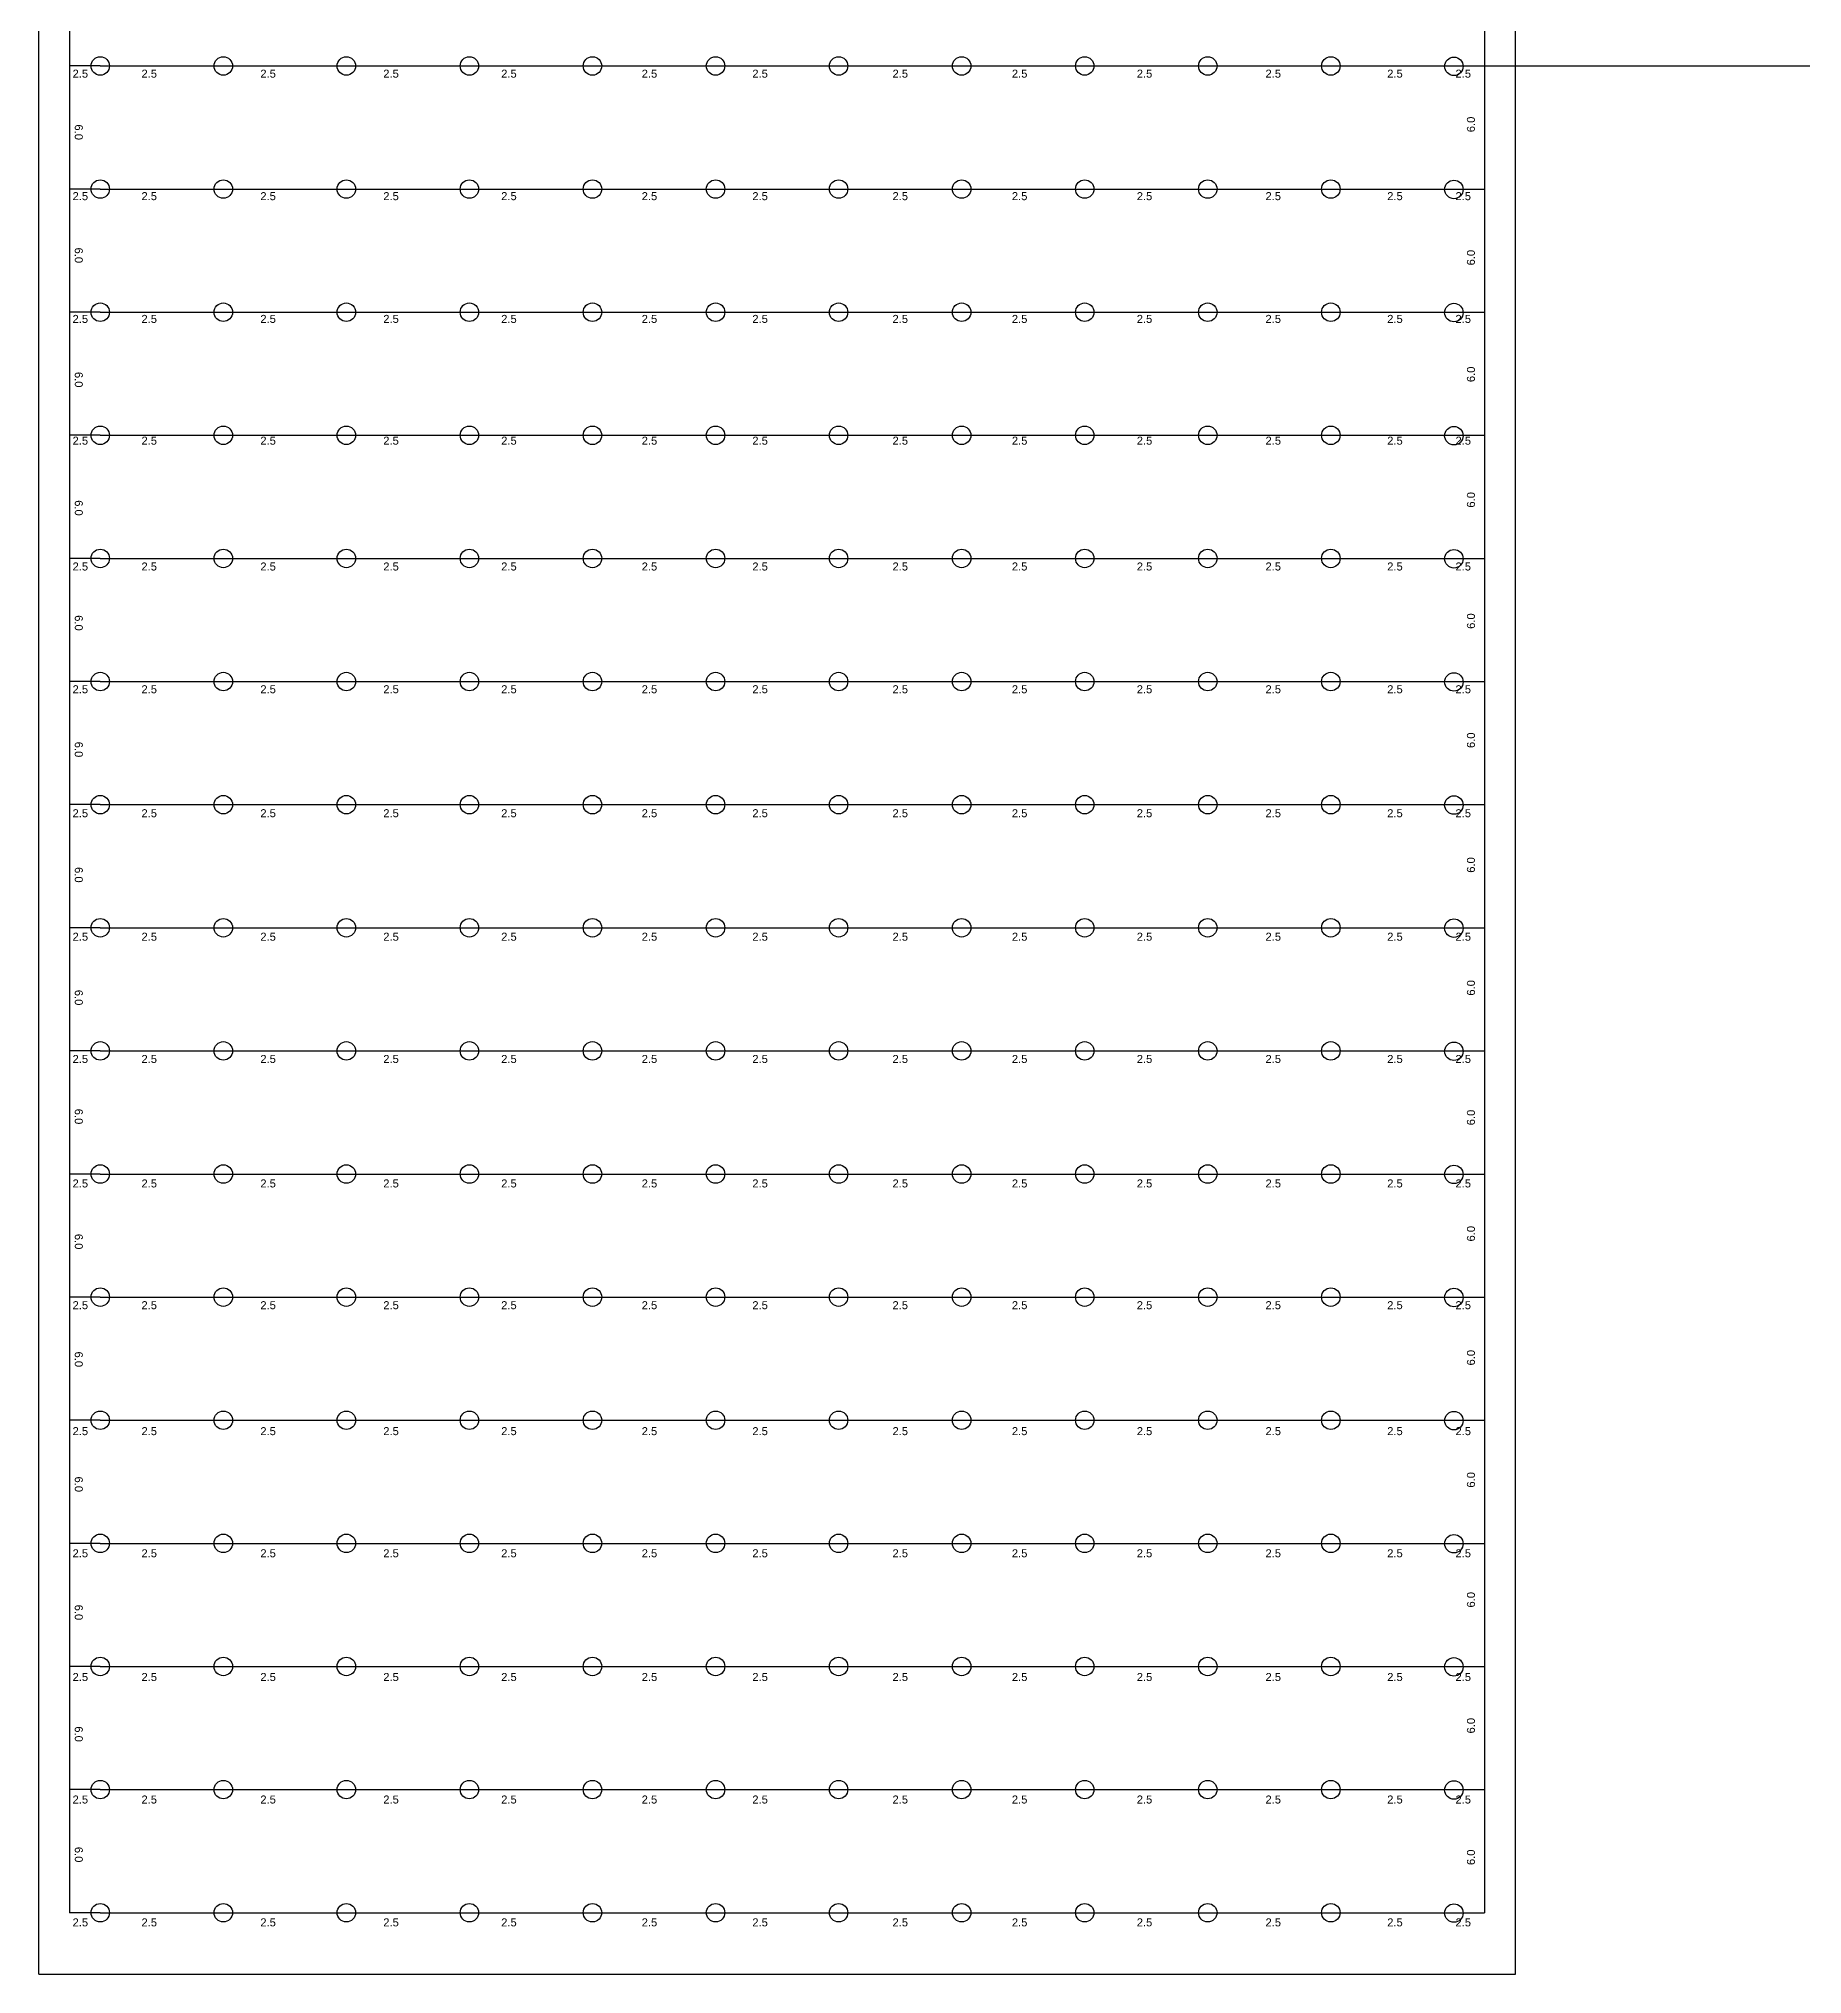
# Model space of a CAD drawing. Header units: millimetres. Extents: x 2040 to 3186, y 1716 to 2026.
# Drawn here: x 2039.5 to 2182.8, y 1716.3 to 1873.5 of the extents above; entities that cross this region are included whole.
import ezdxf

# ---------------------------------------------------------------- set-up
doc = ezdxf.new("R2010")
doc.units = ezdxf.units.MM
for name, color, linetype in [('03 Sprinkler Heads – Rociadores', 7, 'Continuous'), ('Alimentadores', 10, 'Continuous'), ('BODEGA', 2, 'Continuous'), ('Diámetros', 162, 'Continuous'), ('Ramales', 130, 'Continuous'), ('Rociadores', 80, 'Continuous')]:
    doc.layers.add(name, color=color, linetype=linetype)
doc.styles.get("Standard").update_dxf_attribs({"font": 'arial.ttf'})

# ---------------------------------------------------------------- blocks, each defined once
blk = doc.blocks.new('*U4')
blk.add_line((0, 0), (0, 0, -1))
blk = doc.blocks.new('*U5')
at = {"layer": 'Rociadores', "color": 0, "linetype": 'ByBlock', "lineweight": -2, "transparency": 16777216}
for p in [(0, -150), (0, -160), (0, -170), (0, -180), (0, -190), (0, -200), (0, -210), (0, -220), (0, -230), (0, -240), (0, -250), (0, -260), (0, -270), (0, -280), (0, -290), (0, -300)]:
    blk.add_blockref('*U4', p, dxfattribs=at)
blk = doc.blocks.new('*U6')
blk.add_line((0, 0), (0, 0, -1))
blk = doc.blocks.new('*U7')
at = {"layer": 'Rociadores', "color": 0, "linetype": 'ByBlock', "lineweight": -2, "transparency": 16777216}
for p in [(0, -150), (0, -160), (0, -170), (0, -180), (0, -190), (0, -200), (0, -210), (0, -220), (0, -230), (0, -240), (0, -250), (0, -260), (0, -270), (0, -280), (0, -290)]:
    blk.add_blockref('*U6', p, dxfattribs=at)
blk = doc.blocks.new('Rociadores Cerrados')
at = {"layer": '03 Sprinkler Heads – Rociadores', "color": 1}
blk.add_circle((0, 0), 6.36, dxfattribs=at)

msp = doc.modelspace()

# ---------------------------------------------------------------- linework, layer by layer
at = {"layer": 'Alimentadores'}
for p, q in [((2042.01, 1881.29, -1), (2042.01, 1871.29, -1)), ((2157.01, 1881.29, -1), (2157.01, 1871.29, -1)), ((2042.01, 1871.29, -1), (2042.01, 1861.29, -1)), ((2157.01, 1871.29, -1), (2157.01, 1871.29, -51)), ((2157.01, 1871.29, -51), (3157.01, 1871.29, -51)), ((2157.01, 1871.29, -1), (2157.01, 1861.29, -1)), ((2042.01, 1861.29, -1), (2042.01, 1851.29, -1)), ((2157.01, 1861.29, -1), (2157.01, 1851.29, -1)), ((2042.01, 1851.29, -1), (2042.01, 1841.29, -1)), ((2157.01, 1851.29, -1), (2157.01, 1841.29, -1)), ((2042.01, 1841.29, -1), (2042.01, 1831.29, -1)), ((2157.01, 1841.29, -1), (2157.01, 1831.29, -1)), ((2042.01, 1831.29, -1), (2042.01, 1821.29, -1)), ((2157.01, 1831.29, -1), (2157.01, 1821.29, -1)), ((2042.01, 1821.29, -1), (2042.01, 1811.29, -1)), ((2157.01, 1821.29, -1), (2157.01, 1811.29, -1)), ((2042.01, 1811.29, -1), (2042.01, 1801.29, -1)), ((2157.01, 1811.29, -1), (2157.01, 1801.29, -1)), ((2042.01, 1801.29, -1), (2042.01, 1791.29, -1)), ((2157.01, 1801.29, -1), (2157.01, 1791.29, -1)), ((2042.01, 1791.29, -1), (2042.01, 1781.29, -1)), ((2157.01, 1791.29, -1), (2157.01, 1781.29, -1)), ((2042.01, 1781.29, -1), (2042.01, 1771.29, -1)), ((2157.01, 1781.29, -1), (2157.01, 1771.29, -1)), ((2042.01, 1771.29, -1), (2042.01, 1761.29, -1)), ((2157.01, 1771.29, -1), (2157.01, 1761.29, -1)), ((2042.01, 1761.29, -1), (2042.01, 1751.29, -1)), ((2157.01, 1761.29, -1), (2157.01, 1751.29, -1)), ((2042.01, 1751.29, -1), (2042.01, 1741.29, -1)), ((2157.01, 1751.29, -1), (2157.01, 1741.29, -1)), ((2042.01, 1741.29, -1), (2042.01, 1731.29, -1)), ((2157.01, 1741.29, -1), (2157.01, 1731.29, -1)), ((2042.01, 1731.29, -1), (2042.01, 1721.29, -1)), ((2157.01, 1731.29, -1), (2157.01, 1721.29, -1))]:
    msp.add_line(p, q, dxfattribs=at)
at = {"layer": 'BODEGA'}
for p, q in [((2039.51, 1716.29), (2039.51, 2026.29)), ((2159.51, 1716.29), (2159.51, 2026.29)), ((2039.51, 1716.29), (2159.51, 1716.29))]:
    msp.add_line(p, q, dxfattribs=at)
at = {"layer": 'Ramales'}
for p, q in [((2044.51, 1871.29), (2042.01, 1871.29)), ((2044.51, 1871.29), (2054.51, 1871.29)), ((2044.51, 1871.29, -1), (2044.51, 1871.29)), ((2054.51, 1871.29), (2064.51, 1871.29)), ((2054.51, 1871.29, -1), (2054.51, 1871.29)), ((2064.51, 1871.29), (2074.51, 1871.29)), ((2064.51, 1871.29, -1), (2064.51, 1871.29)), ((2074.51, 1871.29), (2084.51, 1871.29)), ((2074.51, 1871.29, -1), (2074.51, 1871.29)), ((2084.51, 1871.29), (2094.51, 1871.29)), ((2084.51, 1871.29, -1), (2084.51, 1871.29)), ((2094.51, 1871.29), (2104.51, 1871.29)), ((2094.51, 1871.29, -1), (2094.51, 1871.29)), ((2104.51, 1871.29), (2114.51, 1871.29)), ((2104.51, 1871.29, -1), (2104.51, 1871.29)), ((2114.51, 1871.29), (2124.51, 1871.29)), ((2114.51, 1871.29, -1), (2114.51, 1871.29)), ((2124.51, 1871.29), (2134.51, 1871.29)), ((2124.51, 1871.29, -1), (2124.51, 1871.29)), ((2134.51, 1871.29), (2144.51, 1871.29)), ((2134.51, 1871.29, -1), (2134.51, 1871.29)), ((2144.51, 1871.29), (2154.51, 1871.29)), ((2144.51, 1871.29, -1), (2144.51, 1871.29)), ((2154.51, 1871.29), (2157.01, 1871.29)), ((2154.51, 1871.29, -1), (2154.51, 1871.29)), ((2044.51, 1861.29), (2042.01, 1861.29)), ((2044.51, 1861.29), (2054.51, 1861.29)), ((2044.51, 1861.29, -1), (2044.51, 1861.29)), ((2054.51, 1861.29), (2064.51, 1861.29)), ((2054.51, 1861.29, -1), (2054.51, 1861.29)), ((2064.51, 1861.29), (2074.51, 1861.29)), ((2064.51, 1861.29, -1), (2064.51, 1861.29)), ((2074.51, 1861.29), (2084.51, 1861.29)), ((2074.51, 1861.29, -1), (2074.51, 1861.29)), ((2084.51, 1861.29), (2094.51, 1861.29)), ((2084.51, 1861.29, -1), (2084.51, 1861.29)), ((2094.51, 1861.29), (2104.51, 1861.29)), ((2094.51, 1861.29, -1), (2094.51, 1861.29)), ((2104.51, 1861.29), (2114.51, 1861.29)), ((2104.51, 1861.29, -1), (2104.51, 1861.29)), ((2114.51, 1861.29), (2124.51, 1861.29)), ((2114.51, 1861.29, -1), (2114.51, 1861.29)), ((2124.51, 1861.29), (2134.51, 1861.29)), ((2124.51, 1861.29, -1), (2124.51, 1861.29)), ((2134.51, 1861.29), (2144.51, 1861.29)), ((2134.51, 1861.29, -1), (2134.51, 1861.29)), ((2144.51, 1861.29), (2154.51, 1861.29)), ((2144.51, 1861.29, -1), (2144.51, 1861.29)), ((2154.51, 1861.29), (2157.01, 1861.29)), ((2154.51, 1861.29, -1), (2154.51, 1861.29)), ((2044.51, 1851.29), (2042.01, 1851.29)), ((2044.51, 1851.29), (2054.51, 1851.29)), ((2044.51, 1851.29, -1), (2044.51, 1851.29)), ((2054.51, 1851.29), (2064.51, 1851.29)), ((2054.51, 1851.29, -1), (2054.51, 1851.29)), ((2064.51, 1851.29), (2074.51, 1851.29)), ((2064.51, 1851.29, -1), (2064.51, 1851.29)), ((2074.51, 1851.29), (2084.51, 1851.29)), ((2074.51, 1851.29, -1), (2074.51, 1851.29)), ((2084.51, 1851.29), (2094.51, 1851.29)), ((2084.51, 1851.29, -1), (2084.51, 1851.29)), ((2094.51, 1851.29), (2104.51, 1851.29)), ((2094.51, 1851.29, -1), (2094.51, 1851.29)), ((2104.51, 1851.29), (2114.51, 1851.29)), ((2104.51, 1851.29, -1), (2104.51, 1851.29)), ((2114.51, 1851.29), (2124.51, 1851.29)), ((2114.51, 1851.29, -1), (2114.51, 1851.29)), ((2124.51, 1851.29), (2134.51, 1851.29)), ((2124.51, 1851.29, -1), (2124.51, 1851.29)), ((2134.51, 1851.29), (2144.51, 1851.29)), ((2134.51, 1851.29, -1), (2134.51, 1851.29)), ((2144.51, 1851.29), (2154.51, 1851.29)), ((2144.51, 1851.29, -1), (2144.51, 1851.29)), ((2154.51, 1851.29), (2157.01, 1851.29)), ((2154.51, 1851.29, -1), (2154.51, 1851.29)), ((2044.51, 1841.29), (2042.01, 1841.29)), ((2044.51, 1841.29), (2054.51, 1841.29)), ((2044.51, 1841.29, -1), (2044.51, 1841.29)), ((2054.51, 1841.29), (2064.51, 1841.29)), ((2054.51, 1841.29, -1), (2054.51, 1841.29)), ((2064.51, 1841.29), (2074.51, 1841.29)), ((2064.51, 1841.29, -1), (2064.51, 1841.29)), ((2074.51, 1841.29), (2084.51, 1841.29)), ((2074.51, 1841.29, -1), (2074.51, 1841.29)), ((2084.51, 1841.29), (2094.51, 1841.29)), ((2084.51, 1841.29, -1), (2084.51, 1841.29)), ((2094.51, 1841.29), (2104.51, 1841.29)), ((2094.51, 1841.29, -1), (2094.51, 1841.29)), ((2104.51, 1841.29), (2114.51, 1841.29)), ((2104.51, 1841.29, -1), (2104.51, 1841.29)), ((2114.51, 1841.29), (2124.51, 1841.29)), ((2114.51, 1841.29, -1), (2114.51, 1841.29)), ((2124.51, 1841.29), (2134.51, 1841.29)), ((2124.51, 1841.29, -1), (2124.51, 1841.29)), ((2134.51, 1841.29), (2144.51, 1841.29)), ((2134.51, 1841.29, -1), (2134.51, 1841.29)), ((2144.51, 1841.29), (2154.51, 1841.29)), ((2144.51, 1841.29, -1), (2144.51, 1841.29)), ((2154.51, 1841.29), (2157.01, 1841.29)), ((2154.51, 1841.29, -1), (2154.51, 1841.29)), ((2044.51, 1831.29), (2042.01, 1831.29)), ((2044.51, 1831.29), (2054.51, 1831.29)), ((2044.51, 1831.29, -1), (2044.51, 1831.29)), ((2054.51, 1831.29), (2064.51, 1831.29)), ((2054.51, 1831.29, -1), (2054.51, 1831.29)), ((2064.51, 1831.29), (2074.51, 1831.29)), ((2064.51, 1831.29, -1), (2064.51, 1831.29)), ((2074.51, 1831.29), (2084.51, 1831.29)), ((2074.51, 1831.29, -1), (2074.51, 1831.29)), ((2084.51, 1831.29), (2094.51, 1831.29)), ((2084.51, 1831.29, -1), (2084.51, 1831.29)), ((2094.51, 1831.29), (2104.51, 1831.29)), ((2094.51, 1831.29, -1), (2094.51, 1831.29)), ((2104.51, 1831.29), (2114.51, 1831.29)), ((2104.51, 1831.29, -1), (2104.51, 1831.29)), ((2114.51, 1831.29), (2124.51, 1831.29)), ((2114.51, 1831.29, -1), (2114.51, 1831.29)), ((2124.51, 1831.29), (2134.51, 1831.29)), ((2124.51, 1831.29, -1), (2124.51, 1831.29)), ((2134.51, 1831.29), (2144.51, 1831.29)), ((2134.51, 1831.29, -1), (2134.51, 1831.29)), ((2144.51, 1831.29), (2154.51, 1831.29)), ((2144.51, 1831.29, -1), (2144.51, 1831.29)), ((2154.51, 1831.29), (2157.01, 1831.29)), ((2154.51, 1831.29, -1), (2154.51, 1831.29)), ((2044.51, 1821.29), (2042.01, 1821.29)), ((2044.51, 1821.29), (2054.51, 1821.29)), ((2044.51, 1821.29, -1), (2044.51, 1821.29)), ((2054.51, 1821.29), (2064.51, 1821.29)), ((2054.51, 1821.29, -1), (2054.51, 1821.29)), ((2064.51, 1821.29), (2074.51, 1821.29)), ((2064.51, 1821.29, -1), (2064.51, 1821.29)), ((2074.51, 1821.29), (2084.51, 1821.29)), ((2074.51, 1821.29, -1), (2074.51, 1821.29)), ((2084.51, 1821.29), (2094.51, 1821.29)), ((2084.51, 1821.29, -1), (2084.51, 1821.29)), ((2094.51, 1821.29), (2104.51, 1821.29)), ((2094.51, 1821.29, -1), (2094.51, 1821.29)), ((2104.51, 1821.29), (2114.51, 1821.29)), ((2104.51, 1821.29, -1), (2104.51, 1821.29)), ((2114.51, 1821.29), (2124.51, 1821.29)), ((2114.51, 1821.29, -1), (2114.51, 1821.29)), ((2124.51, 1821.29), (2134.51, 1821.29)), ((2124.51, 1821.29, -1), (2124.51, 1821.29)), ((2134.51, 1821.29), (2144.51, 1821.29)), ((2134.51, 1821.29, -1), (2134.51, 1821.29)), ((2144.51, 1821.29), (2154.51, 1821.29)), ((2144.51, 1821.29, -1), (2144.51, 1821.29)), ((2154.51, 1821.29), (2157.01, 1821.29)), ((2154.51, 1821.29, -1), (2154.51, 1821.29)), ((2044.51, 1811.29), (2042.01, 1811.29)), ((2044.51, 1811.29), (2054.51, 1811.29)), ((2044.51, 1811.29, -1), (2044.51, 1811.29)), ((2054.51, 1811.29), (2064.51, 1811.29)), ((2054.51, 1811.29, -1), (2054.51, 1811.29)), ((2064.51, 1811.29), (2074.51, 1811.29)), ((2064.51, 1811.29, -1), (2064.51, 1811.29)), ((2074.51, 1811.29), (2084.51, 1811.29)), ((2074.51, 1811.29, -1), (2074.51, 1811.29)), ((2084.51, 1811.29), (2094.51, 1811.29)), ((2084.51, 1811.29, -1), (2084.51, 1811.29)), ((2094.51, 1811.29), (2104.51, 1811.29)), ((2094.51, 1811.29, -1), (2094.51, 1811.29)), ((2104.51, 1811.29), (2114.51, 1811.29)), ((2104.51, 1811.29, -1), (2104.51, 1811.29)), ((2114.51, 1811.29), (2124.51, 1811.29)), ((2114.51, 1811.29, -1), (2114.51, 1811.29)), ((2124.51, 1811.29), (2134.51, 1811.29)), ((2124.51, 1811.29, -1), (2124.51, 1811.29)), ((2134.51, 1811.29), (2144.51, 1811.29)), ((2134.51, 1811.29, -1), (2134.51, 1811.29)), ((2144.51, 1811.29), (2154.51, 1811.29)), ((2144.51, 1811.29, -1), (2144.51, 1811.29)), ((2154.51, 1811.29), (2157.01, 1811.29)), ((2154.51, 1811.29, -1), (2154.51, 1811.29)), ((2044.51, 1801.29), (2042.01, 1801.29)), ((2044.51, 1801.29), (2054.51, 1801.29)), ((2044.51, 1801.29, -1), (2044.51, 1801.29)), ((2054.51, 1801.29), (2064.51, 1801.29)), ((2054.51, 1801.29, -1), (2054.51, 1801.29)), ((2064.51, 1801.29), (2074.51, 1801.29)), ((2064.51, 1801.29, -1), (2064.51, 1801.29)), ((2074.51, 1801.29), (2084.51, 1801.29)), ((2074.51, 1801.29, -1), (2074.51, 1801.29)), ((2084.51, 1801.29), (2094.51, 1801.29)), ((2084.51, 1801.29, -1), (2084.51, 1801.29)), ((2094.51, 1801.29), (2104.51, 1801.29)), ((2094.51, 1801.29, -1), (2094.51, 1801.29)), ((2104.51, 1801.29), (2114.51, 1801.29)), ((2104.51, 1801.29, -1), (2104.51, 1801.29)), ((2114.51, 1801.29), (2124.51, 1801.29)), ((2114.51, 1801.29, -1), (2114.51, 1801.29)), ((2124.51, 1801.29), (2134.51, 1801.29)), ((2124.51, 1801.29, -1), (2124.51, 1801.29)), ((2134.51, 1801.29), (2144.51, 1801.29)), ((2134.51, 1801.29, -1), (2134.51, 1801.29)), ((2144.51, 1801.29), (2154.51, 1801.29)), ((2144.51, 1801.29, -1), (2144.51, 1801.29)), ((2154.51, 1801.29), (2157.01, 1801.29)), ((2154.51, 1801.29, -1), (2154.51, 1801.29)), ((2044.51, 1791.29), (2042.01, 1791.29)), ((2044.51, 1791.29), (2054.51, 1791.29)), ((2044.51, 1791.29, -1), (2044.51, 1791.29)), ((2054.51, 1791.29), (2064.51, 1791.29)), ((2054.51, 1791.29, -1), (2054.51, 1791.29)), ((2064.51, 1791.29), (2074.51, 1791.29)), ((2064.51, 1791.29, -1), (2064.51, 1791.29)), ((2074.51, 1791.29), (2084.51, 1791.29)), ((2074.51, 1791.29, -1), (2074.51, 1791.29)), ((2084.51, 1791.29), (2094.51, 1791.29)), ((2084.51, 1791.29, -1), (2084.51, 1791.29)), ((2094.51, 1791.29), (2104.51, 1791.29)), ((2094.51, 1791.29, -1), (2094.51, 1791.29)), ((2104.51, 1791.29), (2114.51, 1791.29)), ((2104.51, 1791.29, -1), (2104.51, 1791.29)), ((2114.51, 1791.29), (2124.51, 1791.29)), ((2114.51, 1791.29, -1), (2114.51, 1791.29)), ((2124.51, 1791.29), (2134.51, 1791.29)), ((2124.51, 1791.29, -1), (2124.51, 1791.29)), ((2134.51, 1791.29), (2144.51, 1791.29)), ((2134.51, 1791.29, -1), (2134.51, 1791.29)), ((2144.51, 1791.29), (2154.51, 1791.29)), ((2144.51, 1791.29, -1), (2144.51, 1791.29)), ((2154.51, 1791.29), (2157.01, 1791.29)), ((2154.51, 1791.29, -1), (2154.51, 1791.29)), ((2044.51, 1781.29), (2042.01, 1781.29)), ((2044.51, 1781.29), (2054.51, 1781.29)), ((2044.51, 1781.29, -1), (2044.51, 1781.29)), ((2054.51, 1781.29), (2064.51, 1781.29)), ((2054.51, 1781.29, -1), (2054.51, 1781.29)), ((2064.51, 1781.29), (2074.51, 1781.29)), ((2064.51, 1781.29, -1), (2064.51, 1781.29)), ((2074.51, 1781.29), (2084.51, 1781.29)), ((2074.51, 1781.29, -1), (2074.51, 1781.29)), ((2084.51, 1781.29), (2094.51, 1781.29)), ((2084.51, 1781.29, -1), (2084.51, 1781.29)), ((2094.51, 1781.29), (2104.51, 1781.29)), ((2094.51, 1781.29, -1), (2094.51, 1781.29)), ((2104.51, 1781.29), (2114.51, 1781.29)), ((2104.51, 1781.29, -1), (2104.51, 1781.29)), ((2114.51, 1781.29), (2124.51, 1781.29)), ((2114.51, 1781.29, -1), (2114.51, 1781.29)), ((2124.51, 1781.29), (2134.51, 1781.29)), ((2124.51, 1781.29, -1), (2124.51, 1781.29)), ((2134.51, 1781.29), (2144.51, 1781.29)), ((2134.51, 1781.29, -1), (2134.51, 1781.29)), ((2144.51, 1781.29), (2154.51, 1781.29)), ((2144.51, 1781.29, -1), (2144.51, 1781.29)), ((2154.51, 1781.29), (2157.01, 1781.29)), ((2154.51, 1781.29, -1), (2154.51, 1781.29)), ((2044.51, 1771.29), (2042.01, 1771.29)), ((2044.51, 1771.29), (2054.51, 1771.29)), ((2044.51, 1771.29, -1), (2044.51, 1771.29)), ((2054.51, 1771.29), (2064.51, 1771.29)), ((2054.51, 1771.29, -1), (2054.51, 1771.29)), ((2064.51, 1771.29), (2074.51, 1771.29)), ((2064.51, 1771.29, -1), (2064.51, 1771.29)), ((2074.51, 1771.29), (2084.51, 1771.29)), ((2074.51, 1771.29, -1), (2074.51, 1771.29)), ((2084.51, 1771.29), (2094.51, 1771.29)), ((2084.51, 1771.29, -1), (2084.51, 1771.29)), ((2094.51, 1771.29), (2104.51, 1771.29)), ((2094.51, 1771.29, -1), (2094.51, 1771.29)), ((2104.51, 1771.29), (2114.51, 1771.29)), ((2104.51, 1771.29, -1), (2104.51, 1771.29)), ((2114.51, 1771.29), (2124.51, 1771.29)), ((2114.51, 1771.29, -1), (2114.51, 1771.29)), ((2124.51, 1771.29), (2134.51, 1771.29)), ((2124.51, 1771.29, -1), (2124.51, 1771.29)), ((2134.51, 1771.29), (2144.51, 1771.29)), ((2134.51, 1771.29, -1), (2134.51, 1771.29)), ((2144.51, 1771.29), (2154.51, 1771.29)), ((2144.51, 1771.29, -1), (2144.51, 1771.29)), ((2154.51, 1771.29), (2157.01, 1771.29)), ((2154.51, 1771.29, -1), (2154.51, 1771.29)), ((2044.51, 1761.29), (2042.01, 1761.29)), ((2044.51, 1761.29), (2054.51, 1761.29)), ((2044.51, 1761.29, -1), (2044.51, 1761.29)), ((2054.51, 1761.29), (2064.51, 1761.29)), ((2054.51, 1761.29, -1), (2054.51, 1761.29)), ((2064.51, 1761.29), (2074.51, 1761.29)), ((2064.51, 1761.29, -1), (2064.51, 1761.29)), ((2074.51, 1761.29), (2084.51, 1761.29)), ((2074.51, 1761.29, -1), (2074.51, 1761.29)), ((2084.51, 1761.29), (2094.51, 1761.29)), ((2084.51, 1761.29, -1), (2084.51, 1761.29)), ((2094.51, 1761.29), (2104.51, 1761.29)), ((2094.51, 1761.29, -1), (2094.51, 1761.29)), ((2104.51, 1761.29), (2114.51, 1761.29)), ((2104.51, 1761.29, -1), (2104.51, 1761.29)), ((2114.51, 1761.29), (2124.51, 1761.29)), ((2114.51, 1761.29, -1), (2114.51, 1761.29)), ((2124.51, 1761.29), (2134.51, 1761.29)), ((2124.51, 1761.29, -1), (2124.51, 1761.29)), ((2134.51, 1761.29), (2144.51, 1761.29)), ((2134.51, 1761.29, -1), (2134.51, 1761.29)), ((2144.51, 1761.29), (2154.51, 1761.29)), ((2144.51, 1761.29, -1), (2144.51, 1761.29)), ((2154.51, 1761.29), (2157.01, 1761.29)), ((2154.51, 1761.29, -1), (2154.51, 1761.29)), ((2044.51, 1751.29), (2042.01, 1751.29)), ((2044.51, 1751.29), (2054.51, 1751.29)), ((2044.51, 1751.29, -1), (2044.51, 1751.29)), ((2054.51, 1751.29), (2064.51, 1751.29)), ((2054.51, 1751.29, -1), (2054.51, 1751.29)), ((2064.51, 1751.29), (2074.51, 1751.29)), ((2064.51, 1751.29, -1), (2064.51, 1751.29)), ((2074.51, 1751.29), (2084.51, 1751.29)), ((2074.51, 1751.29, -1), (2074.51, 1751.29)), ((2084.51, 1751.29), (2094.51, 1751.29)), ((2084.51, 1751.29, -1), (2084.51, 1751.29)), ((2094.51, 1751.29), (2104.51, 1751.29)), ((2094.51, 1751.29, -1), (2094.51, 1751.29)), ((2104.51, 1751.29), (2114.51, 1751.29)), ((2104.51, 1751.29, -1), (2104.51, 1751.29)), ((2114.51, 1751.29), (2124.51, 1751.29)), ((2114.51, 1751.29, -1), (2114.51, 1751.29)), ((2124.51, 1751.29), (2134.51, 1751.29)), ((2124.51, 1751.29, -1), (2124.51, 1751.29)), ((2134.51, 1751.29), (2144.51, 1751.29)), ((2134.51, 1751.29, -1), (2134.51, 1751.29)), ((2144.51, 1751.29), (2154.51, 1751.29)), ((2144.51, 1751.29, -1), (2144.51, 1751.29)), ((2154.51, 1751.29), (2157.01, 1751.29)), ((2154.51, 1751.29, -1), (2154.51, 1751.29)), ((2044.51, 1741.29), (2042.01, 1741.29)), ((2044.51, 1741.29), (2054.51, 1741.29)), ((2044.51, 1741.29, -1), (2044.51, 1741.29)), ((2054.51, 1741.29), (2064.51, 1741.29)), ((2054.51, 1741.29, -1), (2054.51, 1741.29)), ((2064.51, 1741.29), (2074.51, 1741.29)), ((2064.51, 1741.29, -1), (2064.51, 1741.29)), ((2074.51, 1741.29), (2084.51, 1741.29)), ((2074.51, 1741.29, -1), (2074.51, 1741.29)), ((2084.51, 1741.29), (2094.51, 1741.29)), ((2084.51, 1741.29, -1), (2084.51, 1741.29)), ((2094.51, 1741.29), (2104.51, 1741.29)), ((2094.51, 1741.29, -1), (2094.51, 1741.29)), ((2104.51, 1741.29), (2114.51, 1741.29)), ((2104.51, 1741.29, -1), (2104.51, 1741.29)), ((2114.51, 1741.29), (2124.51, 1741.29)), ((2114.51, 1741.29, -1), (2114.51, 1741.29)), ((2124.51, 1741.29), (2134.51, 1741.29)), ((2124.51, 1741.29, -1), (2124.51, 1741.29)), ((2134.51, 1741.29), (2144.51, 1741.29)), ((2134.51, 1741.29, -1), (2134.51, 1741.29)), ((2144.51, 1741.29), (2154.51, 1741.29)), ((2144.51, 1741.29, -1), (2144.51, 1741.29)), ((2154.51, 1741.29), (2157.01, 1741.29)), ((2154.51, 1741.29, -1), (2154.51, 1741.29)), ((2044.51, 1731.29), (2042.01, 1731.29)), ((2044.51, 1731.29), (2054.51, 1731.29)), ((2044.51, 1731.29, -1), (2044.51, 1731.29)), ((2054.51, 1731.29), (2064.51, 1731.29)), ((2054.51, 1731.29, -1), (2054.51, 1731.29)), ((2064.51, 1731.29), (2074.51, 1731.29)), ((2064.51, 1731.29, -1), (2064.51, 1731.29)), ((2074.51, 1731.29), (2084.51, 1731.29)), ((2074.51, 1731.29, -1), (2074.51, 1731.29)), ((2084.51, 1731.29), (2094.51, 1731.29)), ((2084.51, 1731.29, -1), (2084.51, 1731.29)), ((2094.51, 1731.29), (2104.51, 1731.29)), ((2094.51, 1731.29, -1), (2094.51, 1731.29)), ((2104.51, 1731.29), (2114.51, 1731.29)), ((2104.51, 1731.29, -1), (2104.51, 1731.29)), ((2114.51, 1731.29), (2124.51, 1731.29)), ((2114.51, 1731.29, -1), (2114.51, 1731.29)), ((2124.51, 1731.29), (2134.51, 1731.29)), ((2124.51, 1731.29, -1), (2124.51, 1731.29)), ((2134.51, 1731.29), (2144.51, 1731.29)), ((2134.51, 1731.29, -1), (2134.51, 1731.29)), ((2144.51, 1731.29), (2154.51, 1731.29)), ((2144.51, 1731.29, -1), (2144.51, 1731.29)), ((2154.51, 1731.29), (2157.01, 1731.29)), ((2154.51, 1731.29, -1), (2154.51, 1731.29)), ((2044.51, 1721.29), (2042.01, 1721.29)), ((2042.01, 1721.29), (2042.01, 1721.29, -1)), ((2044.51, 1721.29), (2054.51, 1721.29)), ((2044.51, 1721.29, -1), (2044.51, 1721.29)), ((2054.51, 1721.29), (2064.51, 1721.29)), ((2054.51, 1721.29, -1), (2054.51, 1721.29)), ((2064.51, 1721.29), (2074.51, 1721.29)), ((2064.51, 1721.29, -1), (2064.51, 1721.29)), ((2074.51, 1721.29), (2084.51, 1721.29)), ((2074.51, 1721.29, -1), (2074.51, 1721.29)), ((2084.51, 1721.29), (2094.51, 1721.29)), ((2084.51, 1721.29, -1), (2084.51, 1721.29)), ((2094.51, 1721.29), (2104.51, 1721.29)), ((2094.51, 1721.29, -1), (2094.51, 1721.29)), ((2104.51, 1721.29), (2114.51, 1721.29)), ((2104.51, 1721.29, -1), (2104.51, 1721.29)), ((2114.51, 1721.29), (2124.51, 1721.29)), ((2114.51, 1721.29, -1), (2114.51, 1721.29)), ((2124.51, 1721.29), (2134.51, 1721.29)), ((2124.51, 1721.29, -1), (2124.51, 1721.29)), ((2134.51, 1721.29), (2144.51, 1721.29)), ((2134.51, 1721.29, -1), (2134.51, 1721.29)), ((2144.51, 1721.29), (2154.51, 1721.29)), ((2144.51, 1721.29, -1), (2144.51, 1721.29)), ((2154.51, 1721.29), (2157.01, 1721.29)), ((2154.51, 1721.29, -1), (2154.51, 1721.29)), ((2157.01, 1721.29), (2157.01, 1721.29, -1))]:
    msp.add_line(p, q, dxfattribs=at)

# ---------------------------------------------------------------- block references
at = {"layer": '03 Sprinkler Heads – Rociadores', "xscale": 0.1179768100307807, "yscale": 0.1179768100307807, "zscale": 0.1179768100307807}
for p in [(2044.51, 1871.29), (2054.51, 1871.29), (2064.51, 1871.29), (2074.51, 1871.29), (2084.51, 1871.29, 0.1), (2094.51, 1871.29, -1), (2104.51, 1871.29), (2114.51, 1871.29), (2124.51, 1871.29), (2134.51, 1871.29), (2144.51, 1871.29), (2154.51, 1871.26), (2044.51, 1861.29), (2054.51, 1861.29), (2064.51, 1861.29), (2074.51, 1861.29), (2084.51, 1861.29, 0.1), (2094.51, 1861.29, -1), (2104.51, 1861.29), (2114.51, 1861.29), (2124.51, 1861.29), (2134.51, 1861.29), (2144.51, 1861.29), (2154.51, 1861.26), (2044.51, 1851.29), (2054.51, 1851.29), (2064.51, 1851.29), (2074.51, 1851.29), (2084.51, 1851.29, 0.1), (2094.51, 1851.29, -1), (2104.51, 1851.29), (2114.51, 1851.29), (2124.51, 1851.29), (2134.51, 1851.29), (2144.51, 1851.29), (2154.51, 1851.26), (2044.51, 1841.29), (2054.51, 1841.29), (2064.51, 1841.29), (2074.51, 1841.29), (2084.51, 1841.29, 0.1), (2094.51, 1841.29, -1), (2104.51, 1841.29), (2114.51, 1841.29), (2124.51, 1841.29), (2134.51, 1841.29), (2144.51, 1841.29), (2154.51, 1841.26), (2044.51, 1831.29), (2054.51, 1831.29), (2064.51, 1831.29), (2074.51, 1831.29), (2084.51, 1831.29, 0.1), (2094.51, 1831.29, -1), (2104.51, 1831.29), (2114.51, 1831.29), (2124.51, 1831.29), (2134.51, 1831.29), (2144.51, 1831.29), (2154.51, 1831.26), (2044.51, 1821.29), (2054.51, 1821.29), (2064.51, 1821.29), (2074.51, 1821.29), (2084.51, 1821.29, 0.1), (2094.51, 1821.29, -1), (2104.51, 1821.29), (2114.51, 1821.29), (2124.51, 1821.29), (2134.51, 1821.29), (2144.51, 1821.29), (2154.51, 1821.26), (2044.51, 1811.29), (2054.51, 1811.29), (2064.51, 1811.29), (2074.51, 1811.29), (2084.51, 1811.29, 0.1), (2094.51, 1811.29, -1), (2104.51, 1811.29), (2114.51, 1811.29), (2124.51, 1811.29), (2134.51, 1811.29), (2144.51, 1811.29), (2154.51, 1811.26), (2044.51, 1801.29), (2054.51, 1801.29), (2064.51, 1801.29), (2074.51, 1801.29), (2084.51, 1801.29, 0.1), (2094.51, 1801.29, -1), (2104.51, 1801.29), (2114.51, 1801.29), (2124.51, 1801.29), (2134.51, 1801.29), (2144.51, 1801.29), (2154.51, 1801.26), (2044.51, 1791.29), (2054.51, 1791.29), (2064.51, 1791.29), (2074.51, 1791.29), (2084.51, 1791.29, 0.1), (2094.51, 1791.29, -1), (2104.51, 1791.29), (2114.51, 1791.29), (2124.51, 1791.29), (2134.51, 1791.29), (2144.51, 1791.29), (2154.51, 1791.26), (2044.51, 1781.29), (2054.51, 1781.29), (2064.51, 1781.29), (2074.51, 1781.29), (2084.51, 1781.29, 0.1), (2094.51, 1781.29, -1), (2104.51, 1781.29), (2114.51, 1781.29), (2124.51, 1781.29), (2134.51, 1781.29), (2144.51, 1781.29), (2154.51, 1781.26), (2044.51, 1771.29), (2054.51, 1771.29), (2064.51, 1771.29), (2074.51, 1771.29), (2084.51, 1771.29, 0.1), (2094.51, 1771.29, -1), (2104.51, 1771.29), (2114.51, 1771.29), (2124.51, 1771.29), (2134.51, 1771.29), (2144.51, 1771.29), (2154.51, 1771.26), (2044.51, 1761.29), (2054.51, 1761.29), (2064.51, 1761.29), (2074.51, 1761.29), (2084.51, 1761.29, 0.1), (2094.51, 1761.29, -1), (2104.51, 1761.29), (2114.51, 1761.29), (2124.51, 1761.29), (2134.51, 1761.29), (2144.51, 1761.29), (2154.51, 1761.26), (2044.51, 1751.29), (2054.51, 1751.29), (2064.51, 1751.29), (2074.51, 1751.29), (2084.51, 1751.29, 0.1), (2094.51, 1751.29, -1), (2104.51, 1751.29), (2114.51, 1751.29), (2124.51, 1751.29), (2134.51, 1751.29), (2144.51, 1751.29), (2154.51, 1751.26), (2044.51, 1741.29), (2054.51, 1741.29), (2064.51, 1741.29), (2074.51, 1741.29), (2084.51, 1741.29, 0.1), (2094.51, 1741.29, -1), (2104.51, 1741.29), (2114.51, 1741.29), (2124.51, 1741.29), (2134.51, 1741.29), (2144.51, 1741.29), (2154.51, 1741.26), (2044.51, 1731.29), (2054.51, 1731.29), (2064.51, 1731.29), (2074.51, 1731.29), (2084.51, 1731.29, 0.1), (2094.51, 1731.29, -1), (2104.51, 1731.29), (2114.51, 1731.29), (2124.51, 1731.29), (2134.51, 1731.29), (2144.51, 1731.29), (2154.51, 1731.26), (2044.51, 1721.29), (2054.51, 1721.29), (2064.51, 1721.29), (2074.51, 1721.29), (2084.51, 1721.29, 0.1), (2094.51, 1721.29, -1), (2104.51, 1721.29), (2114.51, 1721.29), (2124.51, 1721.29), (2134.51, 1721.29), (2144.51, 1721.29), (2154.51, 1721.26)]:
    msp.add_blockref('Rociadores Cerrados', p, dxfattribs=at)
at = {"layer": 'Rociadores'}
for name, p in [('*U5', (2042.01, 2021.29)), ('*U7', (2157.01, 2021.29))]:
    msp.add_blockref(name, p, dxfattribs=at)

# ---------------------------------------------------------------- texts
at = {"layer": 'Diámetros'}
for p in [(2042.26, 1870.34), (2047.86, 1870.34), (2057.52, 1870.34), (2067.51, 1870.34), (2077.09, 1870.34), (2088.51, 1870.34), (2097.5, 1870.34), (2108.89, 1870.34), (2118.59, 1870.34), (2128.74, 1870.34), (2139.2, 1870.34), (2149.09, 1870.34), (2154.64, 1870.34), (2042.26, 1860.39), (2047.86, 1860.39), (2057.52, 1860.39), (2067.51, 1860.39), (2077.09, 1860.39), (2088.51, 1860.39), (2097.5, 1860.39), (2108.89, 1860.39), (2118.59, 1860.39), (2128.74, 1860.39), (2139.2, 1860.39), (2149.09, 1860.39), (2154.64, 1860.39), (2042.26, 1850.42), (2047.86, 1850.42), (2057.52, 1850.42), (2067.51, 1850.42), (2077.09, 1850.42), (2088.51, 1850.42), (2097.5, 1850.42), (2108.89, 1850.42), (2118.59, 1850.42), (2128.74, 1850.42), (2139.2, 1850.42), (2149.09, 1850.42), (2154.64, 1850.42), (2042.26, 1840.53), (2047.86, 1840.53), (2057.52, 1840.53), (2067.51, 1840.53), (2077.09, 1840.53), (2088.51, 1840.53), (2097.5, 1840.53), (2108.89, 1840.53), (2118.59, 1840.53), (2128.74, 1840.53), (2139.2, 1840.53), (2149.09, 1840.53), (2154.64, 1840.53), (2042.26, 1830.31), (2047.86, 1830.31), (2057.52, 1830.31), (2067.51, 1830.31), (2077.09, 1830.31), (2088.51, 1830.31), (2097.5, 1830.31), (2108.89, 1830.31), (2118.59, 1830.31), (2128.74, 1830.31), (2139.2, 1830.31), (2149.09, 1830.31), (2154.64, 1830.31), (2042.26, 1820.34), (2047.86, 1820.34), (2057.52, 1820.34), (2067.51, 1820.34), (2077.09, 1820.34), (2088.51, 1820.34), (2097.5, 1820.34), (2108.89, 1820.34), (2118.59, 1820.34), (2128.74, 1820.34), (2139.2, 1820.34), (2149.09, 1820.34), (2154.64, 1820.34), (2042.26, 1810.27), (2047.86, 1810.27), (2057.52, 1810.27), (2067.51, 1810.27), (2077.09, 1810.27), (2088.51, 1810.27), (2097.5, 1810.27), (2108.89, 1810.27), (2118.59, 1810.27), (2128.74, 1810.27), (2139.2, 1810.27), (2149.09, 1810.27), (2154.64, 1810.27), (2042.26, 1800.24), (2047.86, 1800.24), (2057.52, 1800.24), (2067.51, 1800.24), (2077.09, 1800.24), (2088.51, 1800.24), (2097.5, 1800.24), (2108.89, 1800.24), (2118.59, 1800.24), (2128.74, 1800.24), (2139.2, 1800.24), (2149.09, 1800.24), (2154.64, 1800.24), (2042.26, 1790.31), (2047.86, 1790.31), (2057.52, 1790.31), (2067.51, 1790.31), (2077.09, 1790.31), (2088.51, 1790.31), (2097.5, 1790.31), (2108.89, 1790.31), (2118.59, 1790.31), (2128.74, 1790.31), (2139.2, 1790.31), (2149.09, 1790.31), (2154.64, 1790.31), (2042.26, 1780.2), (2047.86, 1780.2), (2057.52, 1780.2), (2067.51, 1780.2), (2077.09, 1780.2), (2088.51, 1780.2), (2097.5, 1780.2), (2108.89, 1780.2), (2118.59, 1780.2), (2128.74, 1780.2), (2139.2, 1780.2), (2149.09, 1780.2), (2154.64, 1780.2), (2042.26, 1770.31), (2047.86, 1770.31), (2057.52, 1770.31), (2067.51, 1770.31), (2077.09, 1770.31), (2088.51, 1770.31), (2097.5, 1770.31), (2108.89, 1770.31), (2118.59, 1770.31), (2128.74, 1770.31), (2139.2, 1770.31), (2149.09, 1770.31), (2154.64, 1770.31), (2042.26, 1760.08), (2047.86, 1760.08), (2057.52, 1760.08), (2067.51, 1760.08), (2077.09, 1760.08), (2088.51, 1760.08), (2097.5, 1760.08), (2108.89, 1760.08), (2118.59, 1760.08), (2128.74, 1760.08), (2139.2, 1760.08), (2149.09, 1760.08), (2154.64, 1760.08), (2042.26, 1750.16), (2047.86, 1750.16), (2057.52, 1750.16), (2067.51, 1750.16), (2077.09, 1750.16), (2088.51, 1750.16), (2097.5, 1750.16), (2108.89, 1750.16), (2118.59, 1750.16), (2128.74, 1750.16), (2139.2, 1750.16), (2149.09, 1750.16), (2154.64, 1750.16), (2042.26, 1740.11), (2047.86, 1740.11), (2057.52, 1740.11), (2067.51, 1740.11), (2077.09, 1740.11), (2088.51, 1740.11), (2097.5, 1740.11), (2108.89, 1740.11), (2118.59, 1740.11), (2128.74, 1740.11), (2139.2, 1740.11), (2149.09, 1740.11), (2154.64, 1740.11), (2042.26, 1730.16), (2047.86, 1730.16), (2057.52, 1730.16), (2067.51, 1730.16), (2077.09, 1730.16), (2088.51, 1730.16), (2097.5, 1730.16), (2108.89, 1730.16), (2118.59, 1730.16), (2128.74, 1730.16), (2139.2, 1730.16), (2149.09, 1730.16), (2154.64, 1730.16), (2042.26, 1720.18), (2047.86, 1720.18), (2057.52, 1720.18), (2067.51, 1720.18), (2077.09, 1720.18), (2088.51, 1720.18), (2097.5, 1720.18), (2108.89, 1720.18), (2118.59, 1720.18), (2128.74, 1720.18), (2139.2, 1720.18), (2149.09, 1720.18), (2154.64, 1720.18)]:
    msp.add_text('2.5', height=0.65, dxfattribs=at).set_placement(p)
for rotation, p in [(270, (2042.44, 1866.54)), (90, (2156.22, 1865.91)), (270, (2042.44, 1856.54)), (90, (2156.22, 1855.09)), (270, (2042.44, 1846.44)), (90, (2156.22, 1845.61)), (90, (2156.22, 1835.42)), (270, (2042.44, 1836.02)), (270, (2042.44, 1826.68)), (90, (2156.22, 1825.57)), (270, (2042.44, 1816.4)), (90, (2156.22, 1815.89)), (90, (2156.22, 1805.76)), (270, (2042.44, 1806.22)), (90, (2156.22, 1795.78)), (270, (2042.44, 1796.25)), (270, (2042.44, 1786.59)), (90, (2156.22, 1785.25)), (90, (2156.22, 1775.81)), (270, (2042.44, 1776.43)), (270, (2042.44, 1766.87)), (90, (2156.22, 1765.74)), (270, (2042.44, 1756.72)), (90, (2156.22, 1755.82)), (90, (2156.22, 1746.08)), (270, (2042.44, 1746.31)), (270, (2042.44, 1736.43)), (90, (2156.22, 1735.85)), (270, (2042.44, 1726.64)), (90, (2156.22, 1725.16))]:
    msp.add_text('6.0', height=0.65, rotation=rotation, dxfattribs=at).set_placement(p)

doc.saveas('drawing.dxf')
